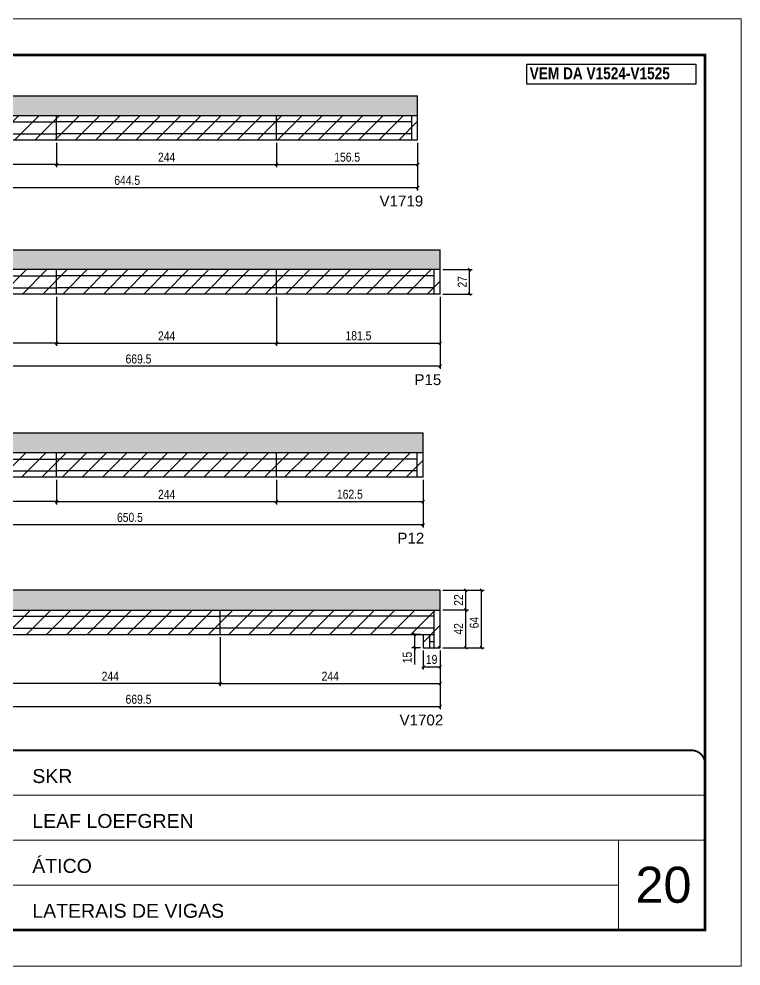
# Model space of a CAD drawing. Extents: x 3309 to 10008, y -2522 to 14608.
# Drawn here: x 8762 to 9563, y 8964 to 10014 of the extents above; entities that cross this region are included whole.
import ezdxf

# ---------------------------------------------------------------- set-up
doc = ezdxf.new("R2010")
doc.units = 0
doc.linetypes.add('CONTINUO', pattern=[0])
doc.linetypes.add('DASHED', pattern=[0.75, 0.5, -0.25])
for name, color, linetype in [('5', 5, 'Continuous'), ('COTA', 241, 'Continuous'), ('NOMENCLATURA', 7, 'Continuous'), ('Painéis', 200, 'Continuous'), ('SARR_2.2x7', 40, 'Continuous')]:
    doc.layers.add(name, color=color, linetype=linetype)
for name, color, linetype, lineweight in [('CARIMBO', 255, 'Continuous', 9), ('Folhas', 255, 'Continuous', 9), ('Hachura', 251, 'Continuous', 9), ('SARRAFO DE PRESSAO', 251, 'DASHED', 9)]:
    doc.layers.add(name, color=color, linetype=linetype, lineweight=lineweight)
doc.styles.add('ARIAL', font='arial.ttf')
doc.styles.add('COTA TECNICA', font='techl___.ttf', dxfattribs={"height": 10})
doc.styles.get("Standard").update_dxf_attribs({"font": 'arial.ttf'})
doc.styles.add('TECNICA', font='techb___.ttf', dxfattribs={"height": 10})
doc.dimstyles.new('PAINEL', dxfattribs={"dimtxt": 10, "dimasz": 3, "dimexe": 3, "dimexo": 3, "dimgap": 3, "dimtad": 1, "dimdec": 1, "dimzin": 12, "dimdsep": 46, "dimtxsty": 'COTA TECNICA', "dimblk1": 'OBLIQUE', "dimblk2": 'OBLIQUE', "dimsah": 1, "dimcen": 0.9, "dimclrd": 4, "dimclre": 4, "dimclrt": 240, "dimadec": 1, "dimazin": 3, "dimtfac": 1, "dimtdec": 1, "dimtmove": 0, "dimatfit": 3, "dimfxl": 1, "dimtolj": 1, "dimtzin": 12, "dimarcsym": 0})

# ---------------------------------------------------------------- blocks, each defined once
blk = doc.blocks.new('9999999999')
at = {"color": 30, "linetype": 'CONTINUO'}
for p, q in [((98564.6, 34379.6), (99584, 34379.6)), ((98564.6, 34329.8), (99488, 34329.8)), ((99584, 34329.8), (99488, 34329.8)), ((99488, 34329.8), (99488, 34230.2)), ((98564.6, 34280), (99488, 34280))]:
    blk.add_line(p, q, dxfattribs=at)
at = {"color": 30, "linetype": 'CONTINUO', "const_width": 2}
blk.add_lwpolyline([(99584, 34230.2), (99584, 34414.4, 0.414214), (99569, 34429.4), (98229, 34429.4, 0.414214), (98214, 34414.4), (98214, 34245.2, 0.414214), (98229, 34230.2), (99584, 34230.2)], format="xyb", dxfattribs=at)
at = {"layer": 'Folhas'}
blk.add_lwpolyline([(98139, 34190.2), (99624, 34190.2), (99624, 35240.2), (98139, 35240.2)], close=True, dxfattribs=at)
at = {"layer": 'Folhas', "color": 30, "const_width": 3}
blk.add_lwpolyline([(98214, 34230.2), (99584, 34230.2), (99584, 35200.2), (98214, 35200.2)], close=True, dxfattribs=at)
at = {"color": 7, "linetype": 'Continuous', "ltscale": 5, "style": 'ARIAL'}
for s, height, p in [('SKR', 15.48, (98837.7, 34393.1)), ('LEAF LOEFGREN', 15.483, (98837.7, 34343.3)), ('ÁTICO', 15.48, (98837.7, 34293.5)), ('LATERAIS DE VIGAS', 15.483, (98837.7, 34243.7))]:
    blk.add_text(s, height=height, dxfattribs=at).set_placement(p)
blk = doc.blocks.new('_Oblique')
at = {"color": 0, "linetype": 'ByBlock', "lineweight": -2}
blk.add_line((-0.5, -0.5), (0.5, 0.5), dxfattribs=at)
blk = doc.blocks.new('*D3122')
at = {"layer": 'COTA', "color": 4, "linetype": 'ByBlock', "lineweight": -2, "transparency": 16777216}
for p, q in [((8559.6, 9876.3), (8559.6, 9849.2)), ((8803.6, 9876.3), (8803.6, 9849.2)), ((8803.6, 9852.2), (8559.6, 9852.2))]:
    blk.add_line(p, q, dxfattribs=at)
at = {"layer": 'Defpoints', "color": 0, "linetype": 'ByBlock', "transparency": 16777216}
for p in [(8559.6, 9879.3), (8803.6, 9879.3), (8559.6, 9852.2)]:
    blk.add_point(p, dxfattribs=at)
at = {"layer": 'COTA', "color": 4, "linetype": 'ByBlock', "lineweight": -2, "transparency": 16777216, "xscale": 3, "yscale": 3, "zscale": 3, "rotation": 180}
blk.add_blockref('_Oblique', (8559.6, 9852.2), dxfattribs=at)
at = {"layer": 'COTA', "color": 4, "linetype": 'ByBlock', "lineweight": -2, "transparency": 16777216, "xscale": 3, "yscale": 3, "zscale": 3}
blk.add_blockref('_Oblique', (8803.6, 9852.2), dxfattribs=at)
at = {"layer": 'COTA', "color": 240, "linetype": 'ByBlock', "transparency": 16777216, "insert": (8681.6, 9860.3), "char_height": 10, "attachment_point": 5, "style": 'COTA TECNICA'}
blk.add_mtext('\\A1;244', dxfattribs=at)
blk = doc.blocks.new('*D3123')
at = {"layer": 'COTA', "color": 4, "lineweight": -2, "transparency": 16777216}
for p, q in [((8803.6, 9876.3), (8803.6, 9849.2)), ((9047.6, 9876.3), (9047.6, 9849.2)), ((8803.6, 9852.2), (9047.6, 9852.2))]:
    blk.add_line(p, q, dxfattribs=at)
at = {"layer": 'Defpoints', "color": 0, "transparency": 16777216}
for p in [(8803.6, 9879.3, 0), (9047.6, 9879.3, 0), (9047.6, 9852.2)]:
    blk.add_point(p, dxfattribs=at)
at = {"layer": 'COTA', "color": 4, "lineweight": -2, "transparency": 16777216, "xscale": 3, "yscale": 3, "zscale": 3, "rotation": 180}
blk.add_blockref('_Oblique', (8803.6, 9852.2), dxfattribs=at)
at = {"layer": 'COTA', "color": 4, "lineweight": -2, "transparency": 16777216, "xscale": 3, "yscale": 3, "zscale": 3}
blk.add_blockref('_Oblique', (9047.6, 9852.2), dxfattribs=at)
at = {"layer": 'COTA', "color": 240, "transparency": 16777216, "insert": (8925.6, 9860.3), "char_height": 10, "attachment_point": 5, "style": 'COTA TECNICA'}
blk.add_mtext('\\A1;244', dxfattribs=at)
blk = doc.blocks.new('*D3124')
at = {"layer": 'COTA', "color": 4, "lineweight": -2, "transparency": 16777216}
for p, q in [((9047.6, 9876.3), (9047.6, 9849.2)), ((9204.1, 9876.3), (9204.1, 9849.2)), ((9047.6, 9852.2), (9204.1, 9852.2))]:
    blk.add_line(p, q, dxfattribs=at)
at = {"layer": 'Defpoints', "color": 0, "transparency": 16777216}
for p in [(9047.6, 9879.3, 0), (9204.1, 9879.3, 0), (9204.1, 9852.2)]:
    blk.add_point(p, dxfattribs=at)
at = {"layer": 'COTA', "color": 4, "lineweight": -2, "transparency": 16777216, "xscale": 3, "yscale": 3, "zscale": 3, "rotation": 180}
blk.add_blockref('_Oblique', (9047.6, 9852.2), dxfattribs=at)
at = {"layer": 'COTA', "color": 4, "lineweight": -2, "transparency": 16777216, "xscale": 3, "yscale": 3, "zscale": 3}
blk.add_blockref('_Oblique', (9204.1, 9852.2), dxfattribs=at)
at = {"layer": 'COTA', "color": 240, "transparency": 16777216, "insert": (9125.9, 9860.3), "char_height": 10, "attachment_point": 5, "style": 'COTA TECNICA'}
blk.add_mtext('\\A1;156.5', dxfattribs=at)
blk = doc.blocks.new('*D3143')
at = {"layer": 'COTA', "color": 4, "lineweight": -2, "transparency": 16777216}
for p, q in [((8559.6, 9876.3), (8559.6, 9823.5)), ((9204.1, 9876.3), (9204.1, 9823.5)), ((9204.1, 9826.5), (8559.6, 9826.5))]:
    blk.add_line(p, q, dxfattribs=at)
at = {"layer": 'Defpoints', "color": 0, "transparency": 16777216}
for p in [(8559.6, 9879.3, 0), (9204.1, 9879.3, 0), (8559.6, 9826.5)]:
    blk.add_point(p, dxfattribs=at)
at = {"layer": 'COTA', "color": 4, "lineweight": -2, "transparency": 16777216, "xscale": 3, "yscale": 3, "zscale": 3, "rotation": 180}
blk.add_blockref('_Oblique', (8559.6, 9826.5), dxfattribs=at)
at = {"layer": 'COTA', "color": 4, "lineweight": -2, "transparency": 16777216, "xscale": 3, "yscale": 3, "zscale": 3}
blk.add_blockref('_Oblique', (9204.1, 9826.5), dxfattribs=at)
at = {"layer": 'COTA', "color": 240, "transparency": 16777216, "insert": (8881.9, 9834.6), "char_height": 10, "attachment_point": 5, "style": 'COTA TECNICA'}
blk.add_mtext('\\A1;644.5', dxfattribs=at)
blk = doc.blocks.new('*D3125')
at = {"layer": 'COTA', "color": 4, "linetype": 'ByBlock', "lineweight": -2, "transparency": 16777216}
for p, q in [((8803.6, 9705.6), (8803.6, 9651.1)), ((8559.6, 9690.6), (8559.6, 9651.1)), ((8803.6, 9654.1), (8559.6, 9654.1))]:
    blk.add_line(p, q, dxfattribs=at)
at = {"layer": 'Defpoints', "color": 0, "linetype": 'ByBlock', "transparency": 16777216}
for p in [(8803.6, 9708.6), (8559.6, 9693.6), (8559.6, 9654.1)]:
    blk.add_point(p, dxfattribs=at)
at = {"layer": 'COTA', "color": 4, "linetype": 'ByBlock', "lineweight": -2, "transparency": 16777216, "xscale": 3, "yscale": 3, "zscale": 3, "rotation": 180}
blk.add_blockref('_Oblique', (8559.6, 9654.1), dxfattribs=at)
at = {"layer": 'COTA', "color": 4, "linetype": 'ByBlock', "lineweight": -2, "transparency": 16777216, "xscale": 3, "yscale": 3, "zscale": 3}
blk.add_blockref('_Oblique', (8803.6, 9654.1), dxfattribs=at)
at = {"layer": 'COTA', "color": 240, "linetype": 'ByBlock', "transparency": 16777216, "insert": (8681.6, 9662.2), "char_height": 10, "attachment_point": 5, "style": 'COTA TECNICA'}
blk.add_mtext('\\A1;244', dxfattribs=at)
blk = doc.blocks.new('*D3126')
at = {"layer": 'COTA', "color": 4, "lineweight": -2, "transparency": 16777216}
for p, q in [((8803.6, 9705.6), (8803.6, 9651.1)), ((9047.6, 9705.6), (9047.6, 9651.1)), ((8803.6, 9654.1), (9047.6, 9654.1))]:
    blk.add_line(p, q, dxfattribs=at)
at = {"layer": 'Defpoints', "color": 0, "transparency": 16777216}
for p in [(8803.6, 9708.6, 0), (9047.6, 9708.6, 0), (9047.6, 9654.1)]:
    blk.add_point(p, dxfattribs=at)
at = {"layer": 'COTA', "color": 4, "lineweight": -2, "transparency": 16777216, "xscale": 3, "yscale": 3, "zscale": 3, "rotation": 180}
blk.add_blockref('_Oblique', (8803.6, 9654.1), dxfattribs=at)
at = {"layer": 'COTA', "color": 4, "lineweight": -2, "transparency": 16777216, "xscale": 3, "yscale": 3, "zscale": 3}
blk.add_blockref('_Oblique', (9047.6, 9654.1), dxfattribs=at)
at = {"layer": 'COTA', "color": 240, "transparency": 16777216, "insert": (8925.6, 9662.2), "char_height": 10, "attachment_point": 5, "style": 'COTA TECNICA'}
blk.add_mtext('\\A1;244', dxfattribs=at)
blk = doc.blocks.new('*D3127')
at = {"layer": 'COTA', "color": 4, "lineweight": -2, "transparency": 16777216}
for p, q in [((9047.6, 9705.6), (9047.6, 9651.1)), ((9229.1, 9705.6), (9229.1, 9651.1)), ((9047.6, 9654.1), (9229.1, 9654.1))]:
    blk.add_line(p, q, dxfattribs=at)
at = {"layer": 'Defpoints', "color": 0, "transparency": 16777216}
for p in [(9047.6, 9708.6, 0), (9229.1, 9708.6, 0), (9229.1, 9654.1)]:
    blk.add_point(p, dxfattribs=at)
at = {"layer": 'COTA', "color": 4, "lineweight": -2, "transparency": 16777216, "xscale": 3, "yscale": 3, "zscale": 3, "rotation": 180}
blk.add_blockref('_Oblique', (9047.6, 9654.1), dxfattribs=at)
at = {"layer": 'COTA', "color": 4, "lineweight": -2, "transparency": 16777216, "xscale": 3, "yscale": 3, "zscale": 3}
blk.add_blockref('_Oblique', (9229.1, 9654.1), dxfattribs=at)
at = {"layer": 'COTA', "color": 240, "transparency": 16777216, "insert": (9138.4, 9662.3), "char_height": 10, "attachment_point": 5, "style": 'COTA TECNICA'}
blk.add_mtext('\\A1;181.5', dxfattribs=at)
blk = doc.blocks.new('*D3147')
at = {"layer": 'COTA', "color": 4, "lineweight": -2, "transparency": 16777216}
for p, q in [((9229.1, 9705.6), (9229.1, 9625.5)), ((8559.6, 9690.6), (8559.6, 9625.5)), ((9229.1, 9628.5), (8559.6, 9628.5))]:
    blk.add_line(p, q, dxfattribs=at)
at = {"layer": 'Defpoints', "color": 0, "transparency": 16777216}
for p in [(9229.1, 9708.6, 0), (8559.6, 9693.6, 0), (8559.6, 9628.5)]:
    blk.add_point(p, dxfattribs=at)
at = {"layer": 'COTA', "color": 4, "lineweight": -2, "transparency": 16777216, "xscale": 3, "yscale": 3, "zscale": 3, "rotation": 180}
blk.add_blockref('_Oblique', (8559.6, 9628.5), dxfattribs=at)
at = {"layer": 'COTA', "color": 4, "lineweight": -2, "transparency": 16777216, "xscale": 3, "yscale": 3, "zscale": 3}
blk.add_blockref('_Oblique', (9229.1, 9628.5), dxfattribs=at)
at = {"layer": 'COTA', "color": 240, "transparency": 16777216, "insert": (8894.4, 9636.6), "char_height": 10, "attachment_point": 5, "style": 'COTA TECNICA'}
blk.add_mtext('\\A1;669.5', dxfattribs=at)
blk = doc.blocks.new('*D3130')
at = {"layer": 'COTA', "color": 4, "lineweight": -2, "transparency": 16777216}
for p, q in [((9232.1, 9735.6), (9264.7, 9735.6)), ((9261.7, 9708.6), (9261.7, 9735.6)), ((9232.1, 9708.6), (9264.7, 9708.6))]:
    blk.add_line(p, q, dxfattribs=at)
at = {"layer": 'Defpoints', "color": 0, "transparency": 16777216}
for p in [(9229.1, 9735.6), (9261.7, 9735.6), (9229.1, 9708.6)]:
    blk.add_point(p, dxfattribs=at)
at = {"layer": 'COTA', "color": 4, "lineweight": -2, "transparency": 16777216, "xscale": 3, "yscale": 3, "zscale": 3}
for p, rotation in [((9261.7, 9735.6), 90), ((9261.7, 9708.6), 270)]:
    blk.add_blockref('_Oblique', p, dxfattribs=dict(at, rotation=rotation))
at = {"layer": 'COTA', "color": 240, "transparency": 16777216, "insert": (9253.6, 9722.1), "char_height": 10, "attachment_point": 5, "rotation": 90, "style": 'COTA TECNICA'}
blk.add_mtext('\\A1;27', dxfattribs=at)
blk = doc.blocks.new('*D3111')
at = {"layer": 'COTA', "color": 4, "linetype": 'ByBlock', "lineweight": -2, "transparency": 16777216}
for p, q in [((8559.6, 9502.6), (8559.6, 9475.4)), ((8803.6, 9502.6), (8803.6, 9475.4)), ((8803.6, 9478.4), (8559.6, 9478.4))]:
    blk.add_line(p, q, dxfattribs=at)
at = {"layer": 'Defpoints', "color": 0, "linetype": 'ByBlock', "transparency": 16777216}
for p in [(8559.6, 9505.6), (8803.6, 9505.6), (8559.6, 9478.4)]:
    blk.add_point(p, dxfattribs=at)
at = {"layer": 'COTA', "color": 4, "linetype": 'ByBlock', "lineweight": -2, "transparency": 16777216, "xscale": 3, "yscale": 3, "zscale": 3, "rotation": 180}
blk.add_blockref('_Oblique', (8559.6, 9478.4), dxfattribs=at)
at = {"layer": 'COTA', "color": 4, "linetype": 'ByBlock', "lineweight": -2, "transparency": 16777216, "xscale": 3, "yscale": 3, "zscale": 3}
blk.add_blockref('_Oblique', (8803.6, 9478.4), dxfattribs=at)
at = {"layer": 'COTA', "color": 240, "linetype": 'ByBlock', "transparency": 16777216, "insert": (8681.6, 9486.5), "char_height": 10, "attachment_point": 5, "style": 'COTA TECNICA'}
blk.add_mtext('\\A1;244', dxfattribs=at)
blk = doc.blocks.new('*D3112')
at = {"layer": 'COTA', "color": 4, "lineweight": -2, "transparency": 16777216}
for p, q in [((8803.6, 9502.6), (8803.6, 9475.4)), ((9047.6, 9502.6), (9047.6, 9475.4)), ((8803.6, 9478.4), (9047.6, 9478.4))]:
    blk.add_line(p, q, dxfattribs=at)
at = {"layer": 'Defpoints', "color": 0, "transparency": 16777216}
for p in [(8803.6, 9505.6, 0), (9047.6, 9505.6, 0), (9047.6, 9478.4)]:
    blk.add_point(p, dxfattribs=at)
at = {"layer": 'COTA', "color": 4, "lineweight": -2, "transparency": 16777216, "xscale": 3, "yscale": 3, "zscale": 3, "rotation": 180}
blk.add_blockref('_Oblique', (8803.6, 9478.4), dxfattribs=at)
at = {"layer": 'COTA', "color": 4, "lineweight": -2, "transparency": 16777216, "xscale": 3, "yscale": 3, "zscale": 3}
blk.add_blockref('_Oblique', (9047.6, 9478.4), dxfattribs=at)
at = {"layer": 'COTA', "color": 240, "transparency": 16777216, "insert": (8925.6, 9486.5), "char_height": 10, "attachment_point": 5, "style": 'COTA TECNICA'}
blk.add_mtext('\\A1;244', dxfattribs=at)
blk = doc.blocks.new('*D3113')
at = {"layer": 'COTA', "color": 4, "lineweight": -2, "transparency": 16777216}
for p, q in [((9047.6, 9502.6), (9047.6, 9475.4)), ((9210.1, 9502.6), (9210.1, 9475.4)), ((9047.6, 9478.4), (9210.1, 9478.4))]:
    blk.add_line(p, q, dxfattribs=at)
at = {"layer": 'Defpoints', "color": 0, "transparency": 16777216}
for p in [(9047.6, 9505.6, 0), (9210.1, 9505.6, 0), (9210.1, 9478.4)]:
    blk.add_point(p, dxfattribs=at)
at = {"layer": 'COTA', "color": 4, "lineweight": -2, "transparency": 16777216, "xscale": 3, "yscale": 3, "zscale": 3, "rotation": 180}
blk.add_blockref('_Oblique', (9047.6, 9478.4), dxfattribs=at)
at = {"layer": 'COTA', "color": 4, "lineweight": -2, "transparency": 16777216, "xscale": 3, "yscale": 3, "zscale": 3}
blk.add_blockref('_Oblique', (9210.1, 9478.4), dxfattribs=at)
at = {"layer": 'COTA', "color": 240, "transparency": 16777216, "insert": (9128.9, 9486.6), "char_height": 10, "attachment_point": 5, "style": 'COTA TECNICA'}
blk.add_mtext('\\A1;162.5', dxfattribs=at)
blk = doc.blocks.new('*D3131')
at = {"layer": 'COTA', "color": 4, "lineweight": -2, "transparency": 16777216}
for p, q in [((8559.6, 9502.6), (8559.6, 9449.8)), ((9210.1, 9502.6), (9210.1, 9449.8)), ((9210.1, 9452.8), (8559.6, 9452.8))]:
    blk.add_line(p, q, dxfattribs=at)
at = {"layer": 'Defpoints', "color": 0, "transparency": 16777216}
for p in [(8559.6, 9505.6, 0), (9210.1, 9505.6, 0), (8559.6, 9452.8)]:
    blk.add_point(p, dxfattribs=at)
at = {"layer": 'COTA', "color": 4, "lineweight": -2, "transparency": 16777216, "xscale": 3, "yscale": 3, "zscale": 3, "rotation": 180}
blk.add_blockref('_Oblique', (8559.6, 9452.8), dxfattribs=at)
at = {"layer": 'COTA', "color": 4, "lineweight": -2, "transparency": 16777216, "xscale": 3, "yscale": 3, "zscale": 3}
blk.add_blockref('_Oblique', (9210.1, 9452.8), dxfattribs=at)
at = {"layer": 'COTA', "color": 240, "transparency": 16777216, "insert": (8884.9, 9460.9), "char_height": 10, "attachment_point": 5, "style": 'COTA TECNICA'}
blk.add_mtext('\\A1;650.5', dxfattribs=at)
blk = doc.blocks.new('*D3114')
at = {"layer": 'COTA', "color": 4, "linetype": 'ByBlock', "lineweight": -2, "transparency": 16777216}
for p, q in [((8985.1, 9328.3), (8985.1, 9273.8)), ((9229.1, 9313.3), (9229.1, 9273.8)), ((8985.1, 9276.8), (9229.1, 9276.8))]:
    blk.add_line(p, q, dxfattribs=at)
at = {"layer": 'Defpoints', "color": 0, "linetype": 'ByBlock', "transparency": 16777216}
for p in [(8985.1, 9331.3), (9229.1, 9316.3), (9229.1, 9276.8)]:
    blk.add_point(p, dxfattribs=at)
at = {"layer": 'COTA', "color": 4, "linetype": 'ByBlock', "lineweight": -2, "transparency": 16777216, "xscale": 3, "yscale": 3, "zscale": 3, "rotation": 180}
blk.add_blockref('_Oblique', (8985.1, 9276.8), dxfattribs=at)
at = {"layer": 'COTA', "color": 4, "linetype": 'ByBlock', "lineweight": -2, "transparency": 16777216, "xscale": 3, "yscale": 3, "zscale": 3}
blk.add_blockref('_Oblique', (9229.1, 9276.8), dxfattribs=at)
at = {"layer": 'COTA', "color": 240, "linetype": 'ByBlock', "transparency": 16777216, "insert": (9107.1, 9284.9), "char_height": 10, "attachment_point": 5, "style": 'COTA TECNICA'}
blk.add_mtext('\\A1;244', dxfattribs=at)
blk = doc.blocks.new('*D3115')
at = {"layer": 'COTA', "color": 4, "lineweight": -2, "transparency": 16777216}
for p, q in [((8741.1, 9328.3), (8741.1, 9273.8)), ((8985.1, 9328.3), (8985.1, 9273.8)), ((8985.1, 9276.8), (8741.1, 9276.8))]:
    blk.add_line(p, q, dxfattribs=at)
at = {"layer": 'Defpoints', "color": 0, "transparency": 16777216}
for p in [(8741.1, 9331.3, 0), (8985.1, 9331.3, 0), (8741.1, 9276.8)]:
    blk.add_point(p, dxfattribs=at)
at = {"layer": 'COTA', "color": 4, "lineweight": -2, "transparency": 16777216, "xscale": 3, "yscale": 3, "zscale": 3, "rotation": 180}
blk.add_blockref('_Oblique', (8741.1, 9276.8), dxfattribs=at)
at = {"layer": 'COTA', "color": 4, "lineweight": -2, "transparency": 16777216, "xscale": 3, "yscale": 3, "zscale": 3}
blk.add_blockref('_Oblique', (8985.1, 9276.8), dxfattribs=at)
at = {"layer": 'COTA', "color": 240, "transparency": 16777216, "insert": (8863.1, 9284.9), "char_height": 10, "attachment_point": 5, "style": 'COTA TECNICA'}
blk.add_mtext('\\A1;244', dxfattribs=at)
blk = doc.blocks.new('*D3135')
at = {"layer": 'COTA', "color": 4, "lineweight": -2, "transparency": 16777216}
for p, q in [((8559.6, 9328.3), (8559.6, 9248.2)), ((9229.1, 9313.3), (9229.1, 9248.2)), ((8559.6, 9251.2), (9229.1, 9251.2))]:
    blk.add_line(p, q, dxfattribs=at)
at = {"layer": 'Defpoints', "color": 0, "transparency": 16777216}
for p in [(8559.6, 9331.3, 0), (9229.1, 9316.3, 0), (9229.1, 9251.2)]:
    blk.add_point(p, dxfattribs=at)
at = {"layer": 'COTA', "color": 4, "lineweight": -2, "transparency": 16777216, "xscale": 3, "yscale": 3, "zscale": 3, "rotation": 180}
blk.add_blockref('_Oblique', (8559.6, 9251.2), dxfattribs=at)
at = {"layer": 'COTA', "color": 4, "lineweight": -2, "transparency": 16777216, "xscale": 3, "yscale": 3, "zscale": 3}
blk.add_blockref('_Oblique', (9229.1, 9251.2), dxfattribs=at)
at = {"layer": 'COTA', "color": 240, "transparency": 16777216, "insert": (8894.4, 9259.3), "char_height": 10, "attachment_point": 5, "style": 'COTA TECNICA'}
blk.add_mtext('\\A1;669.5', dxfattribs=at)
blk = doc.blocks.new('*D3136')
at = {"layer": 'COTA', "color": 4, "lineweight": -2, "transparency": 16777216}
for p, q in [((9232.1, 9358.3), (9260.5, 9358.3)), ((9257.5, 9316.3), (9257.5, 9358.3)), ((9232.1, 9316.3), (9260.5, 9316.3))]:
    blk.add_line(p, q, dxfattribs=at)
at = {"layer": 'Defpoints', "color": 0, "transparency": 16777216}
for p in [(9229.1, 9358.3), (9257.5, 9358.3), (9229.1, 9316.3)]:
    blk.add_point(p, dxfattribs=at)
at = {"layer": 'COTA', "color": 4, "lineweight": -2, "transparency": 16777216, "xscale": 3, "yscale": 3, "zscale": 3}
for p, rotation in [((9257.5, 9358.3), 90), ((9257.5, 9316.3), 270)]:
    blk.add_blockref('_Oblique', p, dxfattribs=dict(at, rotation=rotation))
at = {"layer": 'COTA', "color": 240, "transparency": 16777216, "insert": (9249.4, 9337.3), "char_height": 10, "attachment_point": 5, "rotation": 90, "style": 'COTA TECNICA'}
blk.add_mtext('\\A1;42', dxfattribs=at)
blk = doc.blocks.new('*D3137')
at = {"layer": 'COTA', "color": 4, "lineweight": -2, "transparency": 16777216}
for p, q in [((9232.1, 9380.3), (9260.5, 9380.3)), ((9257.5, 9358.3), (9257.5, 9380.3)), ((9232.1, 9358.3), (9260.5, 9358.3))]:
    blk.add_line(p, q, dxfattribs=at)
at = {"layer": 'Defpoints', "color": 0, "transparency": 16777216}
for p in [(9229.1, 9380.3), (9257.5, 9380.3), (9229.1, 9358.3)]:
    blk.add_point(p, dxfattribs=at)
at = {"layer": 'COTA', "color": 4, "lineweight": -2, "transparency": 16777216, "xscale": 3, "yscale": 3, "zscale": 3}
for p, rotation in [((9257.5, 9380.3), 90), ((9257.5, 9358.3), 270)]:
    blk.add_blockref('_Oblique', p, dxfattribs=dict(at, rotation=rotation))
at = {"layer": 'COTA', "color": 240, "transparency": 16777216, "insert": (9249.5, 9369.3), "char_height": 10, "attachment_point": 5, "rotation": 90, "style": 'COTA TECNICA'}
blk.add_mtext('\\A1;22', dxfattribs=at)
blk = doc.blocks.new('*D3138')
at = {"layer": 'COTA', "color": 4, "lineweight": -2, "transparency": 16777216}
for p, q in [((9232.1, 9380.3), (9278, 9380.3)), ((9275, 9316.3), (9275, 9380.3)), ((9232.1, 9316.3), (9278, 9316.3))]:
    blk.add_line(p, q, dxfattribs=at)
at = {"layer": 'Defpoints', "color": 0, "transparency": 16777216}
for p in [(9229.1, 9380.3), (9275, 9380.3), (9229.1, 9316.3)]:
    blk.add_point(p, dxfattribs=at)
at = {"layer": 'COTA', "color": 4, "lineweight": -2, "transparency": 16777216, "xscale": 3, "yscale": 3, "zscale": 3}
for p, rotation in [((9275, 9380.3), 90), ((9275, 9316.3), 270)]:
    blk.add_blockref('_Oblique', p, dxfattribs=dict(at, rotation=rotation))
at = {"layer": 'COTA', "color": 240, "transparency": 16777216, "insert": (9266.9, 9344.3), "char_height": 10, "attachment_point": 5, "rotation": 90, "style": 'COTA TECNICA'}
blk.add_mtext('\\A1;64', dxfattribs=at)
blk = doc.blocks.new('*D3139')
at = {"layer": 'COTA', "color": 4, "lineweight": -2, "transparency": 16777216}
for p, q in [((9210.1, 9313.3), (9210.1, 9292.3)), ((9229.1, 9313.3), (9229.1, 9292.3)), ((9210.1, 9295.3), (9229.1, 9295.3))]:
    blk.add_line(p, q, dxfattribs=at)
at = {"layer": 'Defpoints', "color": 0, "transparency": 16777216}
for p in [(9210.1, 9316.3), (9229.1, 9316.3), (9229.1, 9295.3)]:
    blk.add_point(p, dxfattribs=at)
at = {"layer": 'COTA', "color": 4, "lineweight": -2, "transparency": 16777216, "xscale": 3, "yscale": 3, "zscale": 3, "rotation": 180}
blk.add_blockref('_Oblique', (9210.1, 9295.3), dxfattribs=at)
at = {"layer": 'COTA', "color": 4, "lineweight": -2, "transparency": 16777216, "xscale": 3, "yscale": 3, "zscale": 3}
blk.add_blockref('_Oblique', (9229.1, 9295.3), dxfattribs=at)
at = {"layer": 'COTA', "color": 240, "transparency": 16777216, "insert": (9219.6, 9303.4), "char_height": 10, "attachment_point": 5, "style": 'COTA TECNICA'}
blk.add_mtext('\\A1;19', dxfattribs=at)
blk = doc.blocks.new('*D3140')
at = {"layer": 'COTA', "color": 4, "lineweight": -2, "transparency": 16777216}
for p, q in [((9207.1, 9331.3), (9197.7, 9331.3)), ((9200.7, 9331.3), (9200.7, 9316.3)), ((9207.1, 9316.3), (9197.7, 9316.3)), ((9200.7, 9316.3), (9200.7, 9297.9))]:
    blk.add_line(p, q, dxfattribs=at)
at = {"layer": 'Defpoints', "color": 0, "transparency": 16777216}
for p in [(9210.1, 9331.3), (9200.7, 9316.3), (9210.1, 9316.3)]:
    blk.add_point(p, dxfattribs=at)
at = {"layer": 'COTA', "color": 4, "lineweight": -2, "transparency": 16777216, "xscale": 3, "yscale": 3, "zscale": 3}
for p, rotation in [((9200.7, 9331.3), 90), ((9200.7, 9316.3), 270)]:
    blk.add_blockref('_Oblique', p, dxfattribs=dict(at, rotation=rotation))
at = {"layer": 'COTA', "color": 240, "transparency": 16777216, "insert": (9192.6, 9305.6), "char_height": 10, "attachment_point": 5, "rotation": 90, "style": 'COTA TECNICA'}
blk.add_mtext('\\A1;15', dxfattribs=at)

msp = doc.modelspace()

# ---------------------------------------------------------------- hatches: boundary and pattern name
at = {"layer": 'COTA'}
h = msp.add_hatch(dxfattribs=at)
h.set_pattern_fill('AR-CONC', color=256, scale=0.03)
h.set_pattern_definition([(50, (4817.4945, 371.9985), (5.46554, -0.4781726), [0.5715, -6.2865]), (355, (4817.4945, 371.9985), (-1.0573026, 5.7317054), [0.4572, -5.0292175]), (100.451445, (4817.95, 371.9586), (4.4082374, 5.2535326), [0.4857003, -5.3427073]), (46.1842, (4817.4945, 373.5225), (8.1323712, -1.26127), [0.85725, -9.42975]), (96.63556, (4818.172, 373.417), (7.122124, 7.422784), [0.728551, -8.014068]), (351.18415, (4817.4945, 373.5225), (7.122124, 7.422784), [0.685799, -7.543792]), (21, (4818.2565, 373.1415), (4.5484317, -3.067956), [0.5715, -6.2865]), (326, (4818.2565, 373.1415), (1.854061, 5.525639), [0.4572, -5.0292]), (71.451445, (4818.6356, 372.886), (6.4024926, 2.457683), [0.4857003, -5.342698]), (37.5, (4817.4945, 371.9985), (0.0926581, 2.53665117), [0, -4.96824, 0, -5.1054, 0, -5.04825]), (7.5, (4817.4945, 371.9985), (2.0045899, 3.00541724), [0, -2.91084, 0, -4.85394, 0, -1.92405]), (327.5, (4815.7953, 371.9985), (4.06771786, -0.1718623), [0, -1.905, 0, -5.9436, 0, -7.8867]), (317.5, (4815.0333, 371.9985), (4.4438754, 0.7627947), [0, -2.4765, 0, -3.94716, 0, -5.6007])])
h.paths.add_polyline_path([(9204.1, 9906.31), (9204.1, 9928.31), (8559.6, 9928.31), (8559.6, 9906.31)])
h = msp.add_hatch(dxfattribs=at)
h.set_pattern_fill('AR-CONC', color=256, scale=0.03)
h.set_pattern_definition([(50, (4817.4945, 211.2963), (5.46554, -0.4781726), [0.5715, -6.2865]), (355, (4817.4945, 211.2963), (-1.0573026, 5.7317054), [0.4572, -5.0292175]), (100.451445, (4817.95, 211.2565), (4.4082374, 5.2535326), [0.4857003, -5.3427073]), (46.1842, (4817.4945, 212.82), (8.1323712, -1.26127), [0.85725, -9.42975]), (96.63556, (4818.172, 212.715), (7.122124, 7.422784), [0.728551, -8.014068]), (351.18415, (4817.4945, 212.82), (7.122124, 7.422784), [0.685799, -7.543792]), (21, (4818.2565, 212.4393), (4.5484317, -3.067956), [0.5715, -6.2865]), (326, (4818.2565, 212.4393), (1.854061, 5.525639), [0.4572, -5.0292]), (71.451445, (4818.6356, 212.1837), (6.4024926, 2.457683), [0.4857003, -5.342698]), (37.5, (4817.4945, 211.2963), (0.0926581, 2.53665117), [0, -4.96824, 0, -5.1054, 0, -5.04825]), (7.5, (4817.4945, 211.2963), (2.0045899, 3.00541724), [0, -2.91084, 0, -4.85394, 0, -1.92405]), (327.5, (4815.7953, 211.2963), (4.06771786, -0.1718623), [0, -1.905, 0, -5.9436, 0, -7.8867]), (317.5, (4815.0333, 211.2963), (4.4438754, 0.7627947), [0, -2.4765, 0, -3.94716, 0, -5.6007])])
h.paths.add_polyline_path([(8559.6, 9757.61), (8559.6, 9735.61), (9229.1, 9735.61), (9229.1, 9757.61)])
h = msp.add_hatch(dxfattribs=at)
h.set_pattern_fill('AR-CONC', color=256, scale=0.03)
h.set_pattern_definition([(50, (4817.4945, -1.75), (5.46554, -0.4781726), [0.5715, -6.2865]), (355, (4817.4945, -1.75), (-1.0573026, 5.7317054), [0.4572, -5.0292175]), (100.451445, (4817.95, -1.7897), (4.4082374, 5.2535326), [0.4857003, -5.3427073]), (46.1842, (4817.4945, -0.226), (8.1323712, -1.26127), [0.85725, -9.42975]), (96.63556, (4818.172, -0.331), (7.122124, 7.422784), [0.728551, -8.014068]), (351.18415, (4817.4945, -0.226), (7.122124, 7.422784), [0.685799, -7.543792]), (21, (4818.2565, -0.607), (4.5484317, -3.067956), [0.5715, -6.2865]), (326, (4818.2565, -0.607), (1.854061, 5.525639), [0.4572, -5.0292]), (71.451445, (4818.6356, -0.8625), (6.4024926, 2.457683), [0.4857003, -5.342698]), (37.5, (4817.4945, -1.7498), (0.0926581, 2.53665117), [0, -4.96824, 0, -5.1054, 0, -5.04825]), (7.5, (4817.4945, -1.7498), (2.0045899, 3.00541724), [0, -2.91084, 0, -4.85394, 0, -1.92405]), (327.5, (4815.7953, -1.7498), (4.06771786, -0.1718623), [0, -1.905, 0, -5.9436, 0, -7.8867]), (317.5, (4815.0333, -1.75), (4.4438754, 0.7627947), [0, -2.4765, 0, -3.94716, 0, -5.6007])])
h.paths.add_polyline_path([(9210.1, 9532.57), (9210.1, 9554.57), (8559.6, 9554.57), (8559.6, 9532.57)])
h = msp.add_hatch(dxfattribs=at)
h.set_pattern_fill('AR-CONC', color=256, scale=0.03)
h.set_pattern_definition([(50, (4817.4945, -170.023), (5.46554, -0.4781726), [0.5715, -6.2865]), (355, (4817.4945, -170.023), (-1.0573026, 5.7317054), [0.4572, -5.0292175]), (100.451445, (4817.95, -170.0627), (4.4082374, 5.2535326), [0.4857003, -5.3427073]), (46.1842, (4817.4945, -168.499), (8.1323712, -1.26127), [0.85725, -9.42975]), (96.63556, (4818.172, -168.604), (7.122124, 7.422784), [0.728551, -8.014068]), (351.18415, (4817.4945, -168.499), (7.122124, 7.422784), [0.685799, -7.543792]), (21, (4818.2565, -168.88), (4.5484317, -3.067956), [0.5715, -6.2865]), (326, (4818.2565, -168.88), (1.854061, 5.525639), [0.4572, -5.0292]), (71.451445, (4818.6356, -169.1355), (6.4024926, 2.457683), [0.4857003, -5.342698]), (37.5, (4817.4945, -170.0229), (0.0926581, 2.53665117), [0, -4.96824, 0, -5.1054, 0, -5.04825]), (7.5, (4817.4945, -170.0229), (2.0045899, 3.00541724), [0, -2.91084, 0, -4.85394, 0, -1.92405]), (327.5, (4815.7953, -170.0229), (4.06771786, -0.1718623), [0, -1.905, 0, -5.9436, 0, -7.8867]), (317.5, (4815.0333, -170.023), (4.4438754, 0.7627947), [0, -2.4765, 0, -3.94716, 0, -5.6007])])
h.paths.add_polyline_path([(8559.6, 9380.29), (8559.6, 9358.29), (9229.1, 9358.29), (9229.1, 9380.29)])
at = {"layer": 'Hachura', "linetype": 'ByBlock'}
h = msp.add_hatch(dxfattribs=at)
h.set_pattern_fill('ANSI31', color=256, scale=5)
h.paths.add_polyline_path([(8803.6, 9879.31), (8803.6, 9906.31), (8559.6, 9906.31), (8559.6, 9879.31)])
h.paths.add_polyline_path([(8803.6, 9906.31), (8803.6, 9879.31), (9047.6, 9879.31), (9047.6, 9906.31)])
h.paths.add_polyline_path([(9047.6, 9906.31), (9047.6, 9879.31), (9204.1, 9879.31), (9204.1, 9906.31)])
h.paths.add_polyline_path([(9047.6, 9735.61), (9047.6, 9708.61), (9229.1, 9708.61), (9229.1, 9735.61)])
h.paths.add_polyline_path([(8803.6, 9735.61), (8803.6, 9708.61), (9047.6, 9708.61), (9047.6, 9735.61)])
h.paths.add_polyline_path([(8559.6, 9735.61), (8559.6, 9693.61), (8584.6, 9693.61), (8584.6, 9708.61), (8803.6, 9708.61), (8803.6, 9735.61)])
h.paths.add_polyline_path([(8559.6, 9532.57), (8559.6, 9505.57), (8803.6, 9505.57), (8803.6, 9532.57)])
h.paths.add_polyline_path([(9047.6, 9505.57), (9047.6, 9532.57), (8803.6, 9532.57), (8803.6, 9505.57)])
h.paths.add_polyline_path([(9210.1, 9505.57), (9210.1, 9532.57), (9047.6, 9532.57), (9047.6, 9505.57)])
h.paths.add_polyline_path([(9210.1, 9331.29), (9210.1, 9316.29), (9229.1, 9316.29), (9229.1, 9358.29), (8985.1, 9358.29), (8985.1, 9331.29)])
h.paths.add_polyline_path([(8985.1, 9331.29), (8985.1, 9358.29), (8741.1, 9358.29), (8741.1, 9331.29)])
h.paths.add_polyline_path([(8741.1, 9331.29), (8741.1, 9358.29), (8559.6, 9358.29), (8559.6, 9331.29)])

# ---------------------------------------------------------------- linework, layer by layer
at = {"layer": 'COTA'}
for p, q in [((8559.6, 9928.31), (9204.1, 9928.31)), ((9204.1, 9906.31), (9204.1, 9928.31)), ((8559.6, 9757.61), (9229.1, 9757.61)), ((9229.1, 9735.61), (9229.1, 9757.61)), ((8559.6, 9554.57), (9210.1, 9554.57)), ((9210.1, 9532.57), (9210.1, 9554.57)), ((9229.1, 9380.29), (8559.6, 9380.29)), ((9229.1, 9358.29), (9229.1, 9380.29)), ((9210.1, 9331.29), (9222.1, 9331.29))]:
    msp.add_line(p, q, dxfattribs=at)
at = {"layer": 'NOMENCLATURA'}
msp.add_lwpolyline([(9325.2, 9963.35), (9512.62, 9963.35), (9512.62, 9941.36), (9325.2, 9941.36)], close=True, dxfattribs=at)
at = {"layer": 'Painéis', "linetype": 'ByBlock'}
for p, q in [((9204.1, 9906.31), (8559.6, 9906.31)), ((8803.6, 9879.31), (8803.6, 9906.31)), ((9047.6, 9879.31), (9047.6, 9906.31)), ((9204.1, 9879.31), (9204.1, 9906.31)), ((9204.1, 9879.31), (8559.6, 9879.31)), ((9229.1, 9735.61), (8559.6, 9735.61)), ((8803.6, 9708.61), (8803.6, 9735.61)), ((9047.6, 9708.61), (9047.6, 9735.61)), ((9229.1, 9708.61), (9229.1, 9735.61)), ((9229.1, 9708.61), (8584.6, 9708.61)), ((9210.1, 9532.57), (8559.6, 9532.57)), ((8803.6, 9505.57), (8803.6, 9532.57)), ((9047.6, 9505.57), (9047.6, 9532.57)), ((9210.1, 9505.57), (9210.1, 9532.57)), ((9210.1, 9505.57), (8559.6, 9505.57)), ((8559.6, 9358.29), (9229.1, 9358.29)), ((8985.1, 9331.29), (8985.1, 9358.29)), ((9229.1, 9316.29), (9229.1, 9358.29)), ((8559.6, 9331.29), (9210.1, 9331.29)), ((9210.1, 9331.29), (9210.1, 9316.29)), ((9210.1, 9316.29), (9229.1, 9316.29))]:
    msp.add_line(p, q, dxfattribs=at)
at = {"layer": 'SARR_2.2x7', "linetype": 'Continuous'}
for p, q in [((9197.1, 9906.31), (9197.1, 9879.31)), ((8566.6, 9899.31), (8803.6, 9899.31)), ((9047.6, 9899.31), (8803.6, 9899.31)), ((9197.1, 9899.31), (9047.6, 9899.31)), ((8566.6, 9886.31), (8803.6, 9886.31)), ((9047.6, 9886.31), (8803.6, 9886.31)), ((9197.1, 9886.31), (9047.6, 9886.31)), ((9222.1, 9735.61), (9222.1, 9708.61)), ((8566.6, 9728.61), (8803.6, 9728.61)), ((9047.6, 9728.61), (8803.6, 9728.61)), ((9222.1, 9728.61), (9047.6, 9728.61)), ((8566.6, 9715.61), (8803.6, 9715.61)), ((9047.6, 9715.61), (8803.6, 9715.61)), ((9222.1, 9715.61), (9047.6, 9715.61)), ((8566.6, 9525.57), (8803.6, 9525.57)), ((9047.6, 9525.57), (8803.6, 9525.57)), ((9203.1, 9525.57), (9047.6, 9525.57)), ((9203.1, 9532.57), (9203.1, 9505.57)), ((8566.6, 9512.57), (8803.6, 9512.57)), ((9047.6, 9512.57), (8803.6, 9512.57)), ((9203.1, 9512.57), (9047.6, 9512.57)), ((9222.1, 9358.29), (9222.1, 9316.29)), ((8741.1, 9351.29), (8985.1, 9351.29)), ((9222.1, 9351.29), (8985.1, 9351.29)), ((8741.1, 9338.29), (8985.1, 9338.29)), ((9222.1, 9338.29), (8985.1, 9338.29)), ((9217.1, 9331.29), (9217.1, 9316.29)), ((9217.1, 9323.29), (9222.1, 9323.29))]:
    msp.add_line(p, q, dxfattribs=at)

# ---------------------------------------------------------------- block references
at = {"layer": 'SARRAFO DE PRESSAO', "color": 6, "linetype": 'ByBlock'}
msp.add_blockref('9999999999', (-90061.11, -25226.65), dxfattribs=at)

# ---------------------------------------------------------------- texts
at = {"layer": '5', "linetype": 'Continuous'}
for s, rotation, p in [('V1719', 0.00004, (9161.78, 9805.69)), ('P15', 359.99996, (9200.45, 9607.64)), ('P12', 0.00004, (9181.59, 9431.94)), ('V1702', 359.99996, (9184, 9230.32))]:
    msp.add_text(s, height=12, rotation=rotation, dxfattribs=at).set_placement(p)
at = {"layer": 'CARIMBO', "style": 'ARIAL'}
msp.add_text('20', height=40, dxfattribs=at).set_placement((9445.73, 9033.7))
at = {"layer": 'NOMENCLATURA', "style": 'TECNICA'}
msp.add_text('VEM DA V1524-V1525', height=13.2, dxfattribs=at).set_placement((9328.4, 9946.61))

# ---------------------------------------------------------------- dimensions: what is measured, and where the dimension line sits
at = {"layer": 'COTA', "linetype": 'ByBlock'}
for base, p1, p2, angle, picture, middle in [((8559.6, 9852.19), (8803.6, 9879.31), (8559.6, 9879.31), 180, '*D3122', (8681.6, 9860.27)), ((8559.6, 9654.14), (8803.6, 9708.61), (8559.6, 9693.61), 180, '*D3125', (8681.6, 9662.21)), ((8559.6, 9478.44), (8803.6, 9505.57), (8559.6, 9505.57), 180, '*D3111', (8681.6, 9486.52)), ((9229.1, 9276.82), (8985.1, 9331.29), (9229.1, 9316.29), 0, '*D3114', (9107.1, 9284.89))]:
    dim = msp.add_linear_dim(base=base, p1=p1, p2=p2, angle=angle, dimstyle='PAINEL', override={"dimtmove": 1}, dxfattribs=at)
    dim.commit()
    dim.dimension.update_dxf_attribs({"geometry": picture, "text_midpoint": middle})
at = {"layer": 'COTA'}
for base, p1, p2, picture, middle in [((8559.6, 9826.53, 0), (9204.1, 9879.31), (8559.6, 9879.31), '*D3143', (8881.85, 9834.64, 0)), ((9047.6, 9852.19, 0), (8803.6, 9879.31), (9047.6, 9879.31), '*D3123', (8925.6, 9860.27, 0)), ((9204.1, 9852.19, 0), (9047.6, 9879.31), (9204.1, 9879.31), '*D3124', (9125.85, 9860.3, 0)), ((8559.6, 9628.48, 0), (9229.1, 9708.61), (8559.6, 9693.61), '*D3147', (8894.35, 9636.62, 0)), ((9047.6, 9654.14, 0), (8803.6, 9708.61), (9047.6, 9708.61), '*D3126', (8925.6, 9662.21, 0)), ((9229.1, 9654.14, 0), (9047.6, 9708.61), (9229.1, 9708.61), '*D3127', (9138.35, 9662.27, 0)), ((8559.6, 9452.79, 0), (9210.1, 9505.57), (8559.6, 9505.57), '*D3131', (8884.85, 9460.9, 0)), ((9047.6, 9478.44, 0), (8803.6, 9505.57), (9047.6, 9505.57), '*D3112', (8925.6, 9486.52, 0)), ((9210.1, 9478.44, 0), (9047.6, 9505.57), (9210.1, 9505.57), '*D3113', (9128.85, 9486.55, 0))]:
    dim = msp.add_linear_dim(base=base, p1=p1, p2=p2, dimstyle='PAINEL', dxfattribs=at)
    dim.commit()
    dim.dimension.update_dxf_attribs({"geometry": picture, "text_midpoint": middle})
for base, p1, p2, angle, picture, middle in [((9261.66, 9735.61), (9229.1, 9708.61), (9229.1, 9735.61), 90, '*D3130', (9253.58, 9722.11)), ((9257.49, 9380.29), (9229.1, 9358.29), (9229.1, 9380.29), 90, '*D3137', (9249.49, 9369.29)), ((9257.49, 9358.29), (9229.1, 9316.29), (9229.1, 9358.29), 90, '*D3136', (9249.42, 9337.29)), ((9229.1, 9251.16, 0), (8559.6, 9331.29), (9229.1, 9316.29), 180, '*D3135', (8894.35, 9259.3, 0)), ((8741.1, 9276.82, 0), (8985.1, 9331.29), (8741.1, 9331.29), 180, '*D3115', (8863.1, 9284.89, 0)), ((9200.72, 9316.29), (9210.1, 9331.29), (9210.1, 9316.29), 90, '*D3140', (9192.61, 9305.61)), ((9229.1, 9295.29), (9210.1, 9316.29), (9229.1, 9316.29), 180, '*D3139', (9219.6, 9303.38))]:
    dim = msp.add_linear_dim(base=base, p1=p1, p2=p2, angle=angle, dimstyle='PAINEL', dxfattribs=at)
    dim.commit()
    dim.dimension.update_dxf_attribs({"geometry": picture, "text_midpoint": middle})
dim = msp.add_linear_dim(base=(9275.02, 9380.29), p1=(9229.1, 9316.29), p2=(9229.1, 9380.29), angle=90, dimstyle='PAINEL', dxfattribs=at)
dim.commit()
dim.dimension.update_dxf_attribs({"geometry": '*D3138', "text_midpoint": (9275.02, 9344.29), "dimtype": 160})

doc.saveas('drawing.dxf')
